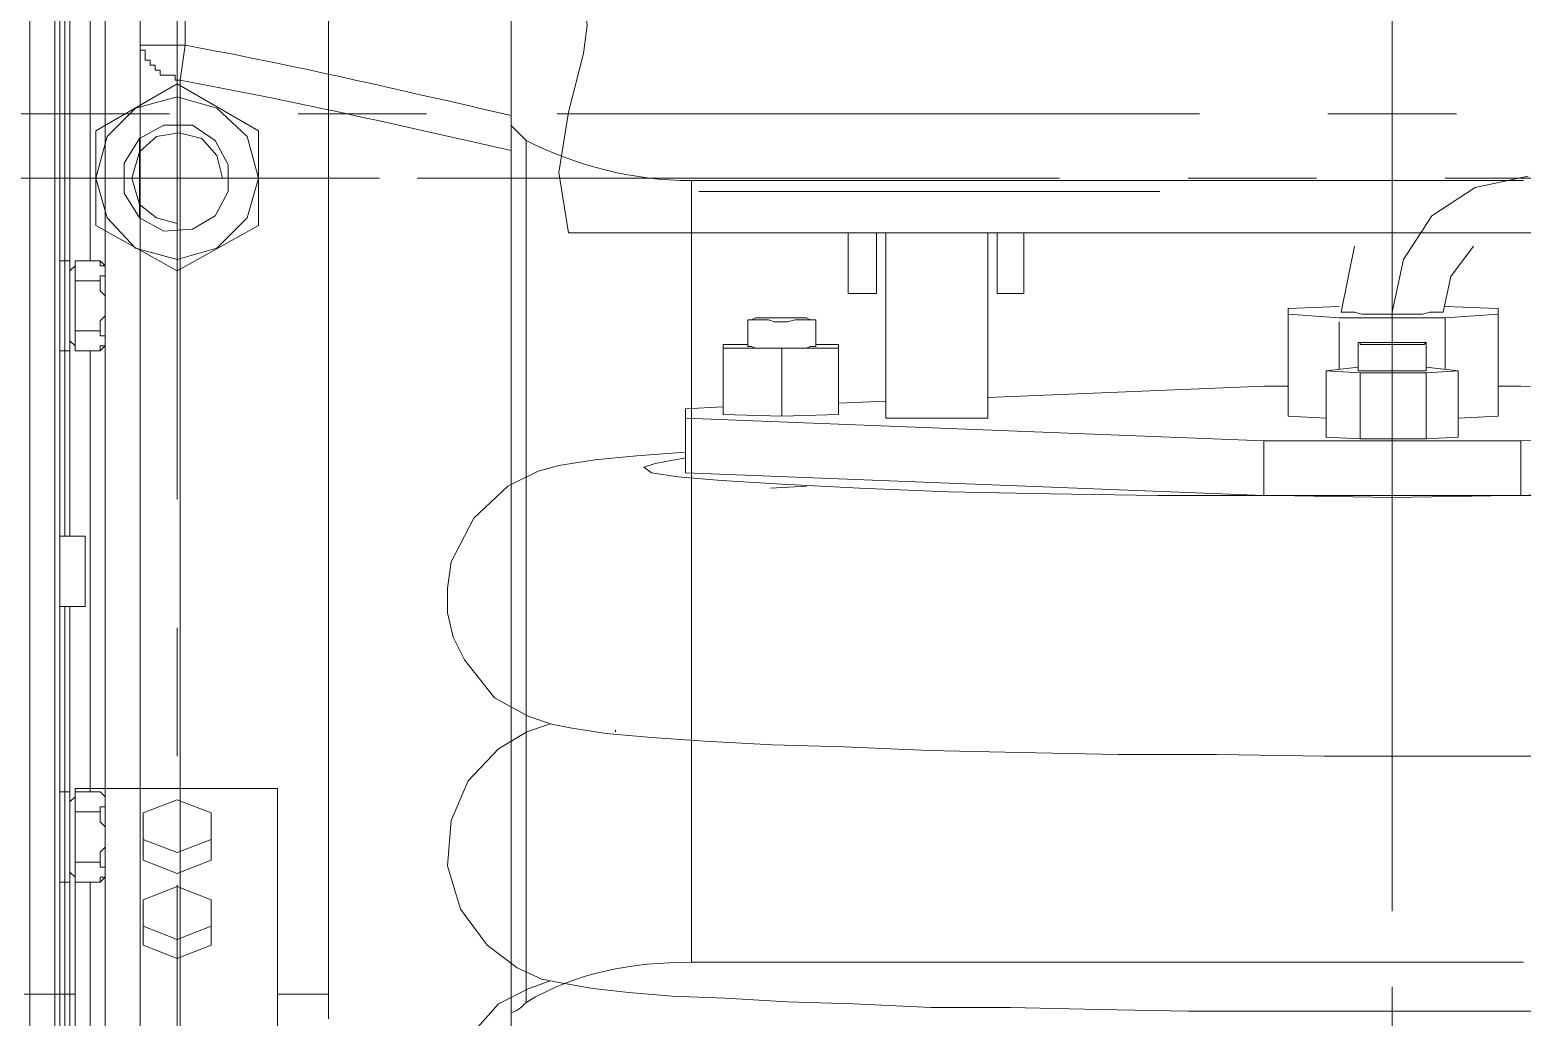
# Model space of a CAD drawing. Header units: millimetres. Extents: x 25083 to 52777, y 24772 to 45779.
# Drawn here: x 49317 to 49427.5, y 36841.2 to 36914.4 of the extents above; entities that cross this region are included whole.
import ezdxf

# ---------------------------------------------------------------- set-up
doc = ezdxf.new("R2010")
doc.units = ezdxf.units.MM
doc.layers.add('小车', color=7, linetype='Continuous')

# ---------------------------------------------------------------- blocks, each defined once
blk = doc.blocks.new('zw$D2F4')
at = {"color": 7, "lineweight": 5}
for points in [[(427.06, 1061.72), (427.06, 925.8)], [(428.92, 925.8), (428.92, 1061.72)], [(429.29, 926.17), (429.29, 1061.34)], [(430.03, 996.36), (430.03, 1051.32)], [(432.63, 939.17), (432.63, 1048.35)], [(462.71, 952.16), (462.71, 1043.52)], [(429.66, 1035.72), (429.66, 1016.78)], [(431.52, 1035.35), (431.52, 1016.78)], [(435.23, 942.51), (435.23, 1035.35)], [(438.57, 1035.35), (438.57, 1032.75)], [(435.23, 1032.75), (438.57, 1032.75)], [(438.2, 1030.15), (437.83, 1030.15), (437.83, 1030.52), (436.72, 1030.52), (436.72, 1030.89), (436.35, 1030.89), (436.35, 1031.26), (435.98, 1031.26), (435.98, 1031.64), (435.6, 1031.64), (435.6, 1032.38), (435.23, 1032.38), (435.23, 1032.75)], [(438.57, 1032.75), (438.2, 1030.15)], [(438.2, 1030.15), (438.2, 947.71)], [(463.83, 961.82), (463.83, 1025.69)], [(476.08, 964.79), (476.08, 1022.72)], [(476.08, 1022.72), (537.73, 1022.72)], [(429.66, 1016.78), (429.29, 1016.78)], [(430.03, 1016.78), (429.66, 1016.78)], [(429.66, 1016.41), (429.66, 1016.78)], [(429.66, 1016.41), (429.66, 1016.78)], [(429.66, 1016.04), (429.66, 1016.41)], [(429.66, 1016.04), (429.66, 1016.41)], [(429.66, 1015.67), (429.66, 1016.04)], [(429.66, 1015.67), (429.66, 1016.04)], [(430.03, 1016.04), (430.41, 1016.41)], [(430.41, 1010.1), (430.41, 1016.78)], [(432.26, 1016.78), (430.41, 1016.78)], [(432.63, 1016.41), (432.26, 1016.78)], [(432.26, 1016.78), (432.26, 1016.41), (432.63, 1016.41)], [(432.63, 1016.04), (432.63, 1015.67), (432.26, 1015.67), (432.26, 1015.3)], [(432.63, 1010.47), (432.63, 1016.41)], [(432.63, 1016.41), (432.63, 1016.04)], [(429.66, 1015.67), (429.66, 1015.3)], [(432.26, 1015.3), (430.41, 1015.3)], [(432.26, 1015.3), (432.26, 1014.55), (432.63, 1014.18), (432.63, 1013.44)], [(429.29, 1013.44), (429.29, 1013.81)], [(429.66, 1014.55), (429.66, 1014.18)], [(429.66, 1013.07), (429.66, 1013.81)], [(429.66, 1013.07), (429.66, 1013.81)], [(430.03, 1013.44), (430.03, 1013.81)], [(429.29, 1013.07), (429.29, 1013.44)], [(430.03, 1013.07), (430.03, 1013.44)], [(432.63, 1013.44), (432.63, 1012.7), (432.26, 1012.32), (432.26, 1011.58)], [(429.66, 1012.32), (429.66, 1012.7)], [(429.66, 1012.32), (429.66, 1012.7)], [(429.66, 1012.32), (429.66, 1012.7)], [(429.66, 1011.21), (429.66, 1011.58)], [(429.66, 1011.21), (429.66, 1011.58)], [(429.66, 1011.21), (429.66, 1011.58)], [(429.66, 1010.84), (429.66, 1011.58)], [(429.66, 1010.84), (429.66, 1011.21)], [(429.66, 1010.84), (429.66, 1011.21)], [(429.66, 1010.47), (429.66, 1010.84)], [(429.66, 1010.47), (429.66, 1010.84)], [(429.66, 1010.47), (429.66, 1010.84)], [(430.03, 1010.84), (430.41, 1010.47)], [(432.26, 1011.58), (430.41, 1011.58)], [(432.26, 1011.58), (432.26, 1011.21), (432.63, 1011.21), (432.63, 1010.84)], [(432.63, 1010.84), (432.63, 1010.47), (432.26, 1010.47), (432.26, 1010.1)], [(429.66, 1010.1), (429.29, 1010.1)], [(429.66, 1010.1), (429.66, 1010.47)], [(429.66, 1010.1), (429.66, 996.36)], [(430.03, 1010.1), (429.66, 1010.1)], [(432.26, 1010.1), (430.41, 1010.1)], [(431.52, 1010.1), (431.52, 977.42)], [(432.63, 1010.47), (432.26, 1010.1)], [(431.15, 996.36), (429.29, 996.36)], [(431.15, 991.16), (431.15, 996.36)], [(431.15, 991.16), (429.29, 991.16)], [(429.66, 991.16), (429.66, 977.42)], [(430.03, 936.2), (430.03, 991.16)], [(429.66, 977.42), (429.29, 977.42)], [(430.03, 977.42), (429.66, 977.42)], [(429.66, 977.05), (429.66, 977.42)], [(429.66, 977.05), (429.66, 977.42)], [(430.41, 970.73), (430.41, 977.42)], [(432.26, 977.42), (430.41, 977.42)], [(432.63, 977.05), (432.26, 977.42)], [(432.26, 977.42), (432.63, 977.05)], [(429.66, 976.67), (429.66, 977.05)], [(429.66, 976.67), (429.66, 977.05)], [(429.66, 976.3), (429.66, 976.67)], [(429.66, 976.3), (429.66, 976.67)], [(429.66, 976.3), (429.66, 975.93)], [(430.03, 976.67), (430.41, 977.05)], [(432.63, 976.67), (432.63, 976.3), (432.26, 976.3), (432.26, 975.93)], [(432.63, 971.1), (432.63, 977.05)], [(432.63, 977.05), (432.63, 976.67)], [(429.66, 975.19), (429.66, 974.82)], [(432.26, 975.93), (430.41, 975.93)], [(432.26, 975.93), (432.26, 975.19), (432.63, 974.82), (432.63, 974.07)], [(429.29, 974.07), (429.29, 974.45)], [(429.29, 973.7), (429.29, 974.07)], [(429.66, 973.7), (429.66, 974.45)], [(429.66, 973.7), (429.66, 974.45)], [(430.03, 974.07), (430.03, 974.45)], [(430.03, 973.7), (430.03, 974.07)], [(432.63, 974.07), (432.63, 973.33), (432.26, 972.96), (432.26, 972.22)], [(429.66, 972.96), (429.66, 973.33)], [(429.66, 971.48), (429.66, 972.22)], [(429.66, 971.48), (429.66, 971.85)], [(429.66, 971.48), (429.66, 971.85)], [(432.26, 972.22), (430.41, 972.22)], [(432.26, 972.22), (432.26, 971.85), (432.63, 971.85), (432.63, 971.48)], [(429.66, 970.73), (429.29, 970.73)], [(429.66, 971.1), (429.66, 971.48)], [(429.66, 971.1), (429.66, 971.48)], [(429.66, 971.1), (429.66, 971.48)], [(429.66, 970.73), (429.66, 971.1)], [(429.66, 970.73), (429.66, 971.1)], [(429.66, 970.73), (429.66, 952.16)], [(430.03, 970.73), (429.66, 970.73)], [(430.03, 971.48), (430.41, 971.1)], [(432.26, 970.73), (430.41, 970.73)], [(431.52, 970.73), (431.52, 952.16)], [(432.63, 971.48), (432.63, 971.1), (432.26, 971.1), (432.26, 970.73)], [(432.63, 971.1), (432.26, 970.73)], [(476.08, 964.79), (537.73, 964.79)]]:
    blk.add_lwpolyline(points, dxfattribs=at)
for points in [[(462.71, 1027.55), (454.54, 1029.41), (446.74, 1031.26), (438.57, 1032.75)], [(462.71, 1024.95), (454.54, 1026.81), (446.37, 1028.66), (438.2, 1030.15)], [(462.71, 1026.81), (463.08, 1026.44), (463.46, 1026.06), (463.83, 1025.69)], [(463.83, 1025.69), (467.54, 1023.84), (471.63, 1022.72), (476.08, 1022.72)], [(429.29, 1015.67), (429.29, 1015.67), (429.29, 1016.04), (429.29, 1016.04)], [(429.66, 1016.78), (429.66, 1016.78), (429.66, 1016.78), (429.66, 1016.78)], [(429.66, 1016.78), (429.66, 1016.78), (429.66, 1016.78), (429.66, 1016.78)], [(429.66, 1016.78), (429.66, 1016.78), (429.66, 1016.78), (429.66, 1016.78)], [(429.66, 1016.78), (429.66, 1016.78), (429.66, 1016.78), (429.66, 1016.78)], [(429.66, 1016.78), (429.66, 1016.78), (429.66, 1016.78), (429.66, 1016.78)], [(429.66, 1016.78), (429.66, 1016.78), (429.66, 1016.78), (429.66, 1016.78)], [(429.66, 1016.78), (429.66, 1016.78), (429.66, 1016.78), (429.66, 1016.78)], [(429.66, 1016.78), (429.66, 1016.78), (429.66, 1016.78), (429.66, 1016.78)], [(429.66, 1016.41), (429.66, 1016.41), (429.66, 1016.41), (429.66, 1016.41)], [(429.66, 1016.41), (429.66, 1016.41), (429.66, 1016.41), (429.66, 1016.41)], [(429.66, 1016.41), (429.66, 1016.41), (429.66, 1016.41), (429.66, 1016.41)], [(429.66, 1016.41), (429.66, 1016.41), (429.66, 1016.41), (429.66, 1016.41)], [(429.66, 1016.41), (429.66, 1016.41), (429.66, 1016.41), (429.66, 1016.41)], [(429.66, 1016.41), (429.66, 1016.41), (429.66, 1016.41), (429.66, 1016.41)], [(429.66, 1016.04), (429.66, 1016.04), (429.66, 1016.04), (429.66, 1016.04)], [(429.66, 1016.04), (429.66, 1016.04), (429.66, 1016.04), (429.66, 1016.04)], [(430.03, 1016.04), (430.03, 1016.04), (430.03, 1015.67), (430.03, 1015.67)], [(429.29, 1015.67), (429.29, 1015.67), (429.29, 1015.67), (429.29, 1015.67)], [(429.29, 1014.55), (429.29, 1014.92), (429.29, 1014.92), (429.29, 1014.92)], [(429.66, 1014.92), (429.66, 1015.3), (429.66, 1015.3), (429.66, 1015.67)], [(429.66, 1014.92), (429.66, 1015.3), (429.66, 1015.3), (429.66, 1015.67)], [(429.66, 1015.67), (429.66, 1015.67), (429.66, 1015.67), (429.66, 1015.67)], [(429.66, 1015.67), (429.66, 1015.67), (429.66, 1015.67), (429.66, 1015.67)], [(429.66, 1014.55), (429.66, 1014.55), (429.66, 1014.92), (429.66, 1014.92)], [(429.66, 1014.92), (429.66, 1014.92), (429.66, 1014.92), (429.66, 1014.92)], [(429.66, 1014.55), (429.66, 1014.55), (429.66, 1014.92), (429.66, 1014.92)], [(430.03, 1015.67), (430.03, 1015.67), (430.03, 1015.67), (430.03, 1015.67)], [(430.03, 1014.92), (430.03, 1014.92), (430.03, 1014.92), (430.03, 1014.55)], [(429.29, 1014.55), (429.29, 1014.55), (429.29, 1014.55), (429.29, 1014.55)], [(429.66, 1013.81), (429.66, 1013.81), (429.66, 1014.18), (429.66, 1014.55)], [(429.66, 1014.18), (429.66, 1014.18), (429.66, 1014.18), (429.66, 1014.55)], [(429.66, 1014.55), (429.66, 1014.55), (429.66, 1014.55), (429.66, 1014.55)], [(429.66, 1014.55), (429.66, 1014.55), (429.66, 1014.55), (429.66, 1014.55)], [(429.66, 1013.81), (429.66, 1013.81), (429.66, 1014.18), (429.66, 1014.18)], [(430.03, 1014.55), (430.03, 1014.55), (430.03, 1014.55), (430.03, 1014.55)], [(429.66, 1013.07), (429.66, 1013.07), (429.66, 1012.7), (429.66, 1012.7)], [(429.66, 1013.07), (429.66, 1013.07), (429.66, 1012.7), (429.66, 1012.7)], [(429.29, 1012.32), (429.29, 1012.32), (429.29, 1012.32), (429.29, 1012.32)], [(429.29, 1011.95), (429.29, 1011.95), (429.29, 1012.32), (429.29, 1012.32)], [(429.66, 1012.7), (429.66, 1012.7), (429.66, 1012.7), (429.66, 1012.7)], [(429.66, 1012.7), (429.66, 1012.32), (429.66, 1012.32), (429.66, 1011.95)], [(429.66, 1012.7), (429.66, 1012.7), (429.66, 1012.7), (429.66, 1012.7)], [(429.66, 1012.32), (429.66, 1012.32), (429.66, 1012.32), (429.66, 1012.32)], [(429.66, 1012.32), (429.66, 1012.32), (429.66, 1011.95), (429.66, 1011.95)], [(429.66, 1011.95), (429.66, 1011.95), (429.66, 1011.95), (429.66, 1011.95)], [(429.66, 1011.95), (429.66, 1011.58), (429.66, 1011.58), (429.66, 1011.58)], [(429.66, 1011.95), (429.66, 1011.58), (429.66, 1011.58), (429.66, 1011.58)], [(430.03, 1012.32), (430.03, 1012.32), (430.03, 1011.95), (430.03, 1011.95)], [(430.03, 1012.32), (430.03, 1012.32), (430.03, 1012.32), (430.03, 1012.32)], [(429.29, 1011.21), (429.29, 1011.21), (429.29, 1011.21), (429.29, 1011.21)], [(429.29, 1010.84), (429.29, 1011.21), (429.29, 1011.21), (429.29, 1011.21)], [(429.66, 1011.58), (429.66, 1011.58), (429.66, 1011.21), (429.66, 1011.21)], [(429.66, 1011.58), (429.66, 1011.58), (429.66, 1011.58), (429.66, 1011.21)], [(429.66, 1010.84), (429.66, 1010.84), (429.66, 1010.84), (429.66, 1010.84)], [(429.66, 1010.84), (429.66, 1010.84), (429.66, 1010.84), (429.66, 1010.84)], [(430.03, 1011.21), (430.03, 1011.21), (430.03, 1011.21), (430.03, 1011.21)], [(430.03, 1011.21), (430.03, 1011.21), (430.03, 1011.21), (430.03, 1011.21)], [(430.03, 1011.21), (430.03, 1011.21), (430.03, 1011.21), (430.03, 1010.84)], [(429.66, 1010.47), (429.66, 1010.47), (429.66, 1010.47), (429.66, 1010.47)], [(429.66, 1010.47), (429.66, 1010.47), (429.66, 1010.47), (429.66, 1010.47)], [(429.66, 1010.47), (429.66, 1010.47), (429.66, 1010.47), (429.66, 1010.47)], [(429.66, 1010.47), (429.66, 1010.47), (429.66, 1010.47), (429.66, 1010.47)], [(429.66, 1010.47), (429.66, 1010.47), (429.66, 1010.47), (429.66, 1010.47)], [(429.66, 1010.47), (429.66, 1010.47), (429.66, 1010.47), (429.66, 1010.47)], [(429.66, 1010.47), (429.66, 1010.47), (429.66, 1010.47), (429.66, 1010.47)], [(429.66, 1010.47), (429.66, 1010.47), (429.66, 1010.47), (429.66, 1010.1)], [(429.66, 1010.1), (429.66, 1010.1), (429.66, 1010.1), (429.66, 1010.1)], [(429.66, 1010.1), (429.66, 1010.1), (429.66, 1010.1), (429.66, 1010.1)], [(429.66, 1010.1), (429.66, 1010.1), (429.66, 1010.1), (429.66, 1010.1)], [(429.66, 1010.1), (429.66, 1010.1), (429.66, 1010.1), (429.66, 1010.1)], [(429.66, 977.42), (429.66, 977.42), (429.66, 977.42), (429.66, 977.42)], [(429.66, 977.42), (429.66, 977.42), (429.66, 977.42), (429.66, 977.42)], [(429.66, 977.42), (429.66, 977.42), (429.66, 977.42), (429.66, 977.42)], [(429.66, 977.42), (429.66, 977.42), (429.66, 977.42), (429.66, 977.42)], [(429.66, 977.42), (429.66, 977.42), (429.66, 977.42), (429.66, 977.42)], [(429.66, 977.42), (429.66, 977.42), (429.66, 977.42), (429.66, 977.42)], [(429.66, 977.42), (429.66, 977.42), (429.66, 977.42), (429.66, 977.42)], [(429.66, 977.42), (429.66, 977.42), (429.66, 977.42), (429.66, 977.42)], [(429.29, 976.3), (429.29, 976.3), (429.29, 976.67), (429.29, 976.67)], [(429.29, 976.3), (429.29, 976.3), (429.29, 976.3), (429.29, 976.3)], [(429.66, 977.05), (429.66, 977.05), (429.66, 977.05), (429.66, 977.05)], [(429.66, 977.05), (429.66, 977.05), (429.66, 977.05), (429.66, 977.05)], [(429.66, 977.05), (429.66, 977.05), (429.66, 977.05), (429.66, 977.05)], [(429.66, 977.05), (429.66, 977.05), (429.66, 977.05), (429.66, 977.05)], [(429.66, 977.05), (429.66, 977.05), (429.66, 977.05), (429.66, 977.05)], [(429.66, 977.05), (429.66, 977.05), (429.66, 977.05), (429.66, 977.05)], [(429.66, 976.67), (429.66, 976.67), (429.66, 976.67), (429.66, 976.67)], [(429.66, 976.67), (429.66, 976.67), (429.66, 976.67), (429.66, 976.67)], [(429.66, 976.3), (429.66, 976.3), (429.66, 976.3), (429.66, 976.3)], [(429.66, 975.56), (429.66, 975.93), (429.66, 975.93), (429.66, 976.3)], [(429.66, 975.56), (429.66, 975.93), (429.66, 975.93), (429.66, 976.3)], [(429.66, 976.3), (429.66, 976.3), (429.66, 976.3), (429.66, 976.3)], [(430.03, 976.67), (430.03, 976.67), (430.03, 976.3), (430.03, 976.3)], [(430.03, 976.3), (430.03, 976.3), (430.03, 976.3), (430.03, 976.3)], [(429.29, 975.19), (429.29, 975.56), (429.29, 975.56), (429.29, 975.56)], [(429.29, 975.19), (429.29, 975.19), (429.29, 975.19), (429.29, 975.19)], [(429.66, 975.19), (429.66, 975.19), (429.66, 975.56), (429.66, 975.56)], [(429.66, 975.19), (429.66, 975.19), (429.66, 975.56), (429.66, 975.56)], [(429.66, 975.56), (429.66, 975.56), (429.66, 975.56), (429.66, 975.56)], [(429.66, 975.19), (429.66, 975.19), (429.66, 975.19), (429.66, 975.19)], [(429.66, 974.45), (429.66, 974.45), (429.66, 974.82), (429.66, 975.19)], [(429.66, 974.82), (429.66, 974.82), (429.66, 974.82), (429.66, 975.19)], [(429.66, 975.19), (429.66, 975.19), (429.66, 975.19), (429.66, 975.19)], [(430.03, 975.56), (430.03, 975.56), (430.03, 975.56), (430.03, 975.19)], [(430.03, 975.19), (430.03, 975.19), (430.03, 975.19), (430.03, 975.19)], [(429.66, 974.45), (429.66, 974.45), (429.66, 974.82), (429.66, 974.82)], [(429.29, 972.96), (429.29, 972.96), (429.29, 972.96), (429.29, 972.96)], [(429.29, 972.59), (429.29, 972.59), (429.29, 972.96), (429.29, 972.96)], [(429.66, 973.7), (429.66, 973.7), (429.66, 973.33), (429.66, 973.33)], [(429.66, 973.7), (429.66, 973.7), (429.66, 973.33), (429.66, 973.33)], [(429.66, 973.33), (429.66, 973.33), (429.66, 973.33), (429.66, 973.33)], [(429.66, 973.33), (429.66, 972.96), (429.66, 972.96), (429.66, 972.59)], [(429.66, 973.33), (429.66, 973.33), (429.66, 973.33), (429.66, 973.33)], [(429.66, 972.96), (429.66, 972.96), (429.66, 972.96), (429.66, 972.96)], [(429.66, 972.96), (429.66, 972.96), (429.66, 972.59), (429.66, 972.59)], [(430.03, 972.96), (430.03, 972.96), (430.03, 972.59), (430.03, 972.59)], [(430.03, 972.96), (430.03, 972.96), (430.03, 972.96), (430.03, 972.96)], [(429.29, 971.85), (429.29, 971.85), (429.29, 971.85), (429.29, 971.85)], [(429.29, 971.48), (429.29, 971.85), (429.29, 971.85), (429.29, 971.85)], [(429.66, 972.59), (429.66, 972.59), (429.66, 972.59), (429.66, 972.59)], [(429.66, 972.59), (429.66, 972.59), (429.66, 972.22), (429.66, 972.22)], [(429.66, 972.59), (429.66, 972.22), (429.66, 972.22), (429.66, 972.22)], [(429.66, 972.22), (429.66, 972.22), (429.66, 972.22), (429.66, 972.22)], [(429.66, 972.22), (429.66, 972.22), (429.66, 972.22), (429.66, 971.85)], [(430.03, 971.85), (430.03, 971.85), (430.03, 971.85), (430.03, 971.85)], [(430.03, 971.85), (430.03, 971.85), (430.03, 971.85), (430.03, 971.85)], [(430.03, 971.85), (430.03, 971.85), (430.03, 971.85), (430.03, 971.48)], [(429.66, 971.48), (429.66, 971.48), (429.66, 971.48), (429.66, 971.48)], [(429.66, 971.48), (429.66, 971.48), (429.66, 971.48), (429.66, 971.48)], [(429.66, 971.1), (429.66, 971.1), (429.66, 971.1), (429.66, 971.1)], [(429.66, 971.1), (429.66, 971.1), (429.66, 971.1), (429.66, 971.1)], [(429.66, 971.1), (429.66, 971.1), (429.66, 971.1), (429.66, 971.1)], [(429.66, 971.1), (429.66, 971.1), (429.66, 971.1), (429.66, 971.1)], [(429.66, 971.1), (429.66, 971.1), (429.66, 971.1), (429.66, 971.1)], [(429.66, 971.1), (429.66, 971.1), (429.66, 971.1), (429.66, 971.1)], [(429.66, 971.1), (429.66, 971.1), (429.66, 971.1), (429.66, 971.1)], [(429.66, 971.1), (429.66, 971.1), (429.66, 971.1), (429.66, 971.1)], [(429.66, 970.73), (429.66, 970.73), (429.66, 970.73), (429.66, 970.73)], [(429.66, 970.73), (429.66, 970.73), (429.66, 970.73), (429.66, 970.73)], [(429.66, 970.73), (429.66, 970.73), (429.66, 970.73), (429.66, 970.73)], [(429.66, 970.73), (429.66, 970.73), (429.66, 970.73), (429.66, 970.73)], [(476.08, 964.79), (471.63, 964.79), (467.54, 964.05), (463.83, 961.82)], [(463.83, 961.82), (463.46, 961.45), (463.08, 961.08), (462.71, 961.08)]]:
    blk.add_open_spline(points, degree=3, dxfattribs=at)
blk = doc.blocks.new('A$C1A4175F5')
at = {"layer": '小车', "color": 7, "lineweight": 0}
for points in [[(1122.405, 441.935), (1122.405, 696.289)], [(1062.911, 434.655), (1065.291, 436.755), (1066.411, 438.995), (1066.971, 440.535)], [(1064.731, 515.847), (1064.731, 508.708), (1064.731, 494.849), (1064.731, 487.85), (1064.871, 481.271), (1065.011, 474.691), (1065.011, 468.812), (1065.291, 463.072), (1065.431, 458.173), (1065.711, 453.553), (1065.851, 449.634), (1066.131, 446.414), (1066.411, 443.754), (1066.831, 441.375), (1067.111, 439.975), (1067.951, 438.155), (1069.63, 435.915), (1072.29, 433.955), (1075.51, 432.976), (1078.87, 433.256), (1081.809, 434.515), (1084.189, 436.755), (1085.449, 438.855), (1086.009, 440.535)], [(1083.629, 513.327), (1083.629, 497.929), (1083.769, 489.95), (1083.769, 482.67), (1083.909, 475.391), (1084.049, 468.672), (1084.329, 462.373), (1084.469, 457.053), (1084.749, 452.014), (1085.029, 448.094), (1085.309, 444.734), (1085.729, 442.075), (1086.009, 440.675), (1086.569, 438.995), (1087.969, 436.475), (1090.768, 434.235), (1092.448, 433.396), (1094.268, 432.976), (1096.088, 432.976), (1098.048, 433.256), (1101.267, 434.935), (1103.647, 437.455), (1104.767, 439.695), (1105.187, 441.235), (1105.607, 443.894), (1105.887, 446.974), (1106.167, 450.614)], [(1102.947, 520.327), (1102.947, 511.787), (1102.807, 502.968), (1102.947, 494.289), (1102.947, 485.61), (1103.087, 477.631), (1103.227, 470.072), (1103.507, 463.492), (1103.787, 457.753), (1104.067, 453.273), (1104.347, 450.054), (1104.627, 448.094), (1105.047, 447.534), (1105.327, 448.374), (1105.747, 450.614)], [(1102.947, 512.487), (1104.627, 555.323)], [(1108.686, 555.323), (1107.007, 512.487)], [(1111.066, 512.487), (1110.226, 533.065)], [(1102.947, 493.449), (1102.947, 512.487)], [(1107.007, 512.487), (1102.947, 512.487)], [(1107.007, 493.449), (1107.007, 512.487)], [(1111.066, 512.487), (1111.066, 510.808)], [(1108.686, 507.868), (1108.826, 510.808)], [(1108.826, 510.808), (1115.826, 510.808)], [(1115.826, 510.808), (1116.386, 510.808)], [(1116.386, 510.808), (1116.106, 506.888)], [(1116.386, 510.808), (1116.806, 510.808)], [(1116.806, 510.808), (1116.946, 506.888)], [(1116.526, 506.748), (1119.185, 507.308), (1121.425, 508.988)], [(1107.147, 505.488), (1107.287, 507.868)], [(1107.287, 507.868), (1112.186, 507.868)], [(1112.186, 507.868), (1112.046, 505.488)], [(1112.466, 505.488), (1112.186, 507.868)], [(1112.326, 506.888), (1116.106, 506.888)], [(1116.106, 502.968), (1116.106, 506.888)], [(1116.526, 499.189), (1116.526, 499.329), (1116.526, 499.469), (1116.526, 499.749), (1116.526, 500.169), (1116.386, 500.729), (1116.386, 501.289), (1116.386, 501.988), (1116.386, 502.688), (1116.386, 503.388), (1116.386, 503.948), (1116.386, 504.648), (1116.386, 505.208), (1116.526, 505.768), (1116.526, 506.188), (1116.526, 506.468), (1116.526, 506.608), (1116.526, 506.748)], [(1107.147, 500.589), (1107.147, 505.488)], [(1107.147, 505.488), (1112.046, 505.488)], [(1112.046, 505.488), (1112.046, 500.589)], [(1112.186, 505.488), (1112.186, 505.348), (1112.186, 505.068), (1112.186, 504.788), (1112.186, 504.508), (1112.186, 504.088), (1112.186, 503.668), (1112.186, 503.248), (1112.186, 502.688), (1112.186, 502.268), (1112.186, 501.849), (1112.186, 501.429), (1112.186, 501.149), (1112.186, 500.869), (1112.186, 500.589), (1112.186, 500.449)], [(1114.286, 505.488), (1112.186, 505.488)], [(1114.286, 505.488), (1114.146, 505.348), (1114.146, 505.068), (1114.146, 504.788), (1114.146, 504.508), (1114.146, 504.088), (1114.146, 503.668), (1114.146, 503.248), (1114.146, 502.688), (1114.146, 502.268), (1114.146, 501.849), (1114.146, 501.429), (1114.146, 501.149), (1114.146, 500.869), (1114.146, 500.589), (1114.286, 500.589), (1114.286, 500.449)], [(1114.286, 500.449), (1114.286, 500.589), (1114.286, 500.729), (1114.286, 500.869), (1114.286, 501.149), (1114.286, 501.569), (1114.286, 501.988), (1114.286, 502.548), (1114.286, 502.968), (1114.286, 503.528), (1114.286, 503.948), (1114.286, 504.368), (1114.286, 504.788), (1114.286, 505.068), (1114.286, 505.348), (1114.286, 505.488)], [(1116.106, 502.968), (1116.106, 499.049)], [(1107.287, 498.069), (1107.147, 500.589)], [(1107.147, 500.589), (1112.046, 500.589)], [(1112.046, 500.589), (1112.186, 498.069)], [(1112.186, 498.069), (1112.466, 500.449)], [(1112.186, 500.449), (1114.286, 500.449)], [(1116.526, 499.189), (1121.425, 500.169)], [(1112.326, 499.049), (1115.826, 499.049)], [(1116.386, 495.269), (1116.106, 499.049)], [(1116.806, 495.269), (1116.946, 499.049)], [(1107.287, 498.069), (1112.186, 498.069)], [(1108.686, 498.069), (1108.826, 495.269)], [(1110.786, 498.069), (1110.926, 498.069)], [(1108.826, 495.269), (1115.826, 495.269)], [(1111.066, 495.269), (1111.066, 493.449)], [(1115.826, 495.269), (1116.386, 495.269)], [(1116.386, 495.269), (1116.806, 495.269)], [(1102.947, 493.449), (1107.007, 493.449)], [(1104.627, 450.614), (1102.947, 493.449)], [(1107.007, 493.449), (1108.686, 450.614)], [(1110.226, 473.011), (1111.066, 493.449)], [(1117.926, 475.671), (1122.405, 475.671)], [(1117.926, 473.711), (1117.926, 475.671)], [(1122.405, 473.711), (1117.926, 473.711)], [(1108.686, 465.452), (1108.686, 473.011)], [(1108.686, 473.011), (1122.405, 473.011)], [(1122.405, 465.452), (1108.686, 465.452)], [(1109.246, 465.452), (1109.386, 465.452)], [(1109.806, 461.953), (1109.946, 465.452)], [(1117.926, 464.752), (1122.405, 464.752)], [(1117.926, 462.653), (1117.926, 464.752)], [(1122.405, 462.653), (1117.926, 462.653)], [(1108.826, 457.753), (1108.966, 461.953)], [(1108.966, 461.953), (1113.866, 461.953)], [(1113.866, 461.953), (1113.866, 457.753)], [(1114.146, 461.953), (1113.866, 461.953)], [(1114.146, 460.273), (1114.146, 461.953)], [(1114.006, 460.273), (1114.006, 460.133), (1114.006, 459.993), (1114.006, 459.853), (1113.866, 459.573), (1113.866, 459.293), (1113.866, 459.013), (1113.866, 458.593), (1113.866, 458.173), (1113.866, 457.753)], [(1115.966, 460.273), (1114.006, 460.273)], [(1115.966, 460.273), (1115.966, 460.133), (1115.966, 459.993), (1115.966, 459.853), (1115.966, 459.433), (1115.966, 459.153), (1115.966, 458.733), (1115.826, 458.173), (1115.826, 457.753), (1115.826, 457.193), (1115.966, 456.773), (1115.966, 456.353), (1115.966, 455.933), (1115.966, 455.653), (1115.966, 455.373), (1115.966, 455.233)], [(1116.106, 457.753), (1116.106, 458.173), (1116.106, 458.593), (1116.106, 459.013), (1116.106, 459.293), (1116.106, 459.573), (1115.966, 459.853), (1115.966, 459.993), (1115.966, 460.133), (1115.966, 460.273)], [(1103.507, 456.913), (1103.647, 459.573)], [(1108.966, 453.413), (1108.826, 457.753)], [(1108.826, 457.753), (1113.866, 457.753)], [(1113.866, 457.753), (1113.866, 453.413)], [(1113.866, 457.753), (1113.866, 457.333), (1113.866, 456.913), (1113.866, 456.493), (1113.866, 456.073), (1113.866, 455.793), (1114.006, 455.513), (1114.006, 455.373), (1114.006, 455.233)], [(1115.966, 455.233), (1115.966, 455.373), (1115.966, 455.513), (1116.106, 455.793), (1116.106, 456.073), (1116.106, 456.493), (1116.106, 456.913), (1116.106, 457.333), (1116.106, 457.753)], [(1114.006, 455.233), (1115.966, 455.233)], [(1114.146, 453.413), (1114.146, 455.233)], [(1108.966, 453.413), (1113.866, 453.413)], [(1109.106, 453.413), (1109.246, 453.413)], [(1109.386, 450.614), (1109.526, 453.413)], [(1113.866, 453.413), (1114.146, 453.413)], [(1108.686, 450.614), (1104.627, 450.614)], [(1105.327, 450.614), (1105.467, 450.614)], [(1109.386, 450.614), (1108.686, 450.614)], [(1085.449, 445.434), (1085.589, 445.434)], [(1085.449, 445.434), (1085.589, 445.434)], [(1126.465, 424.156), (1064.171, 424.156)], [(1065.991, 424.156), (1065.991, 420.377)], [(1126.465, 424.156), (1188.758, 424.156)], [(1081.249, 420.377), (992.358, 420.377)], [(1081.249, 405.398), (1081.249, 420.377)], [(1122.965, 418.977), (1119.605, 412.958)], [(1129.964, 418.977), (1122.965, 418.977)], [(1133.464, 412.958), (1129.964, 418.977)], [(1129.404, 410.158), (1130.384, 411.978), (1130.384, 414.078), (1129.264, 415.757), (1127.445, 416.737), (1125.485, 416.737), (1123.665, 415.757), (1122.685, 414.078), (1122.545, 411.978), (1123.525, 410.158)], [(1129.404, 410.158), (1130.384, 411.978), (1130.384, 414.078), (1129.264, 415.757), (1127.445, 416.737), (1125.485, 416.737), (1123.665, 415.757), (1122.685, 414.078), (1122.545, 411.978), (1123.525, 410.158)], [(1069.63, 415.477), (1068.651, 412.958)], [(1072.99, 415.477), (1069.63, 415.477)], [(1071.03, 415.477), (1070.05, 412.958)], [(1073.97, 412.958), (1072.99, 415.477)], [(1075.93, 415.477), (1074.95, 412.958)], [(1079.429, 415.477), (1075.93, 415.477)], [(1077.47, 415.477), (1076.49, 412.958)], [(1080.409, 412.958), (1079.429, 415.477)], [(1068.651, 412.958), (1069.63, 410.438)], [(1070.05, 412.958), (1071.03, 410.438)], [(1072.99, 410.438), (1073.97, 412.958)], [(1074.95, 412.958), (1075.93, 410.438)], [(1076.49, 412.958), (1077.47, 410.438)], [(1079.429, 410.438), (1080.409, 412.958)], [(1119.605, 412.958), (1122.965, 406.938)], [(1129.964, 406.938), (1133.464, 412.958)], [(1069.63, 410.438), (1072.99, 410.438)], [(1075.93, 410.438), (1079.429, 410.438)], [(1129.404, 410.158), (1123.525, 410.158)], [(1129.404, 410.158), (1123.525, 410.158)], [(1124.505, 410.158), (1126.465, 409.598), (1128.424, 410.158)], [(1122.965, 406.938), (1129.964, 406.938)], [(1022.735, 405.398), (1081.249, 405.398)], [(1065.991, 405.398), (1065.991, 401.619)]]:
    blk.add_lwpolyline(points, dxfattribs=at)
at = {"layer": '小车', "color": 1, "lineweight": 0}
for points in [[(1126.465, 554.623), (1126.465, 506.888)], [(1116.526, 502.968), (1120.445, 503.808), (1123.665, 505.908), (1125.765, 509.128), (1126.605, 513.047)], [(1131.224, 498.209), (1131.224, 507.728)], [(1131.224, 498.209), (1131.224, 507.728)], [(1066.551, 502.968), (1018.956, 502.968)], [(1072.15, 502.968), (1119.885, 502.968)], [(1072.15, 502.968), (1119.885, 502.968)], [(1085.729, 502.968), (1076.07, 502.968)], [(1142.843, 502.968), (1095.248, 502.968)], [(1129.404, 502.968), (1138.923, 502.968)], [(1129.404, 502.968), (1138.923, 502.968)], [(1126.465, 497.369), (1126.465, 487.85)], [(1131.224, 441.095), (1131.224, 488.69)], [(1131.224, 441.095), (1131.224, 488.69)], [(1125.485, 485.75), (1125.485, 451.594)], [(1126.465, 478.331), (1126.465, 430.736)], [(1139.903, 443.055), (1137.803, 443.335), (1135.704, 443.055), (1131.364, 441.935), (1126.885, 441.235), (1122.405, 441.935)], [(1131.224, 421.917), (1131.224, 431.436)], [(1131.224, 421.917), (1131.224, 431.436)], [(1126.465, 397.979), (1126.465, 427.936)], [(1126.465, 421.217), (1126.465, 411.558)], [(1128.424, 410.158), (1129.544, 411.418), (1129.824, 413.098), (1129.404, 414.777), (1128.144, 415.897), (1126.465, 416.317)], [(1074.11, 412.958), (1026.515, 412.958)], [(1093.148, 412.958), (1083.629, 412.958)], [(1150.262, 412.958), (1102.667, 412.958)], [(1123.105, 412.958), (1123.525, 411.418), (1124.505, 410.158)], [(1131.224, 364.803), (1131.224, 412.398)], [(1131.224, 364.803), (1131.224, 412.398)], [(1123.525, 410.158), (1125.345, 409.038), (1127.585, 409.038), (1129.404, 410.158)]]:
    blk.add_lwpolyline(points, dxfattribs=at)
at = {"layer": '小车', "color": 7, "lineweight": 0}
blk.add_lwpolyline([(1132.484, 412.958), (1131.644, 415.897), (1129.544, 418.137), (1126.465, 418.977), (1123.525, 418.137), (1121.285, 415.897), (1120.445, 412.958), (1121.285, 409.878), (1123.525, 407.778), (1126.465, 406.938), (1129.544, 407.778), (1131.644, 409.878), (1132.484, 412.958)], close=True, dxfattribs=at)

msp = doc.modelspace()

# ---------------------------------------------------------------- block references
msp.add_blockref('zw$D2F4', (48889.923, 35880.503))
at = {"layer": '小车', "ltscale": 10, "xscale": -1, "rotation": 270}
msp.add_blockref('A$C1A4175F5', (48914.945, 35776.933), dxfattribs=at)

doc.saveas('drawing.dxf')
